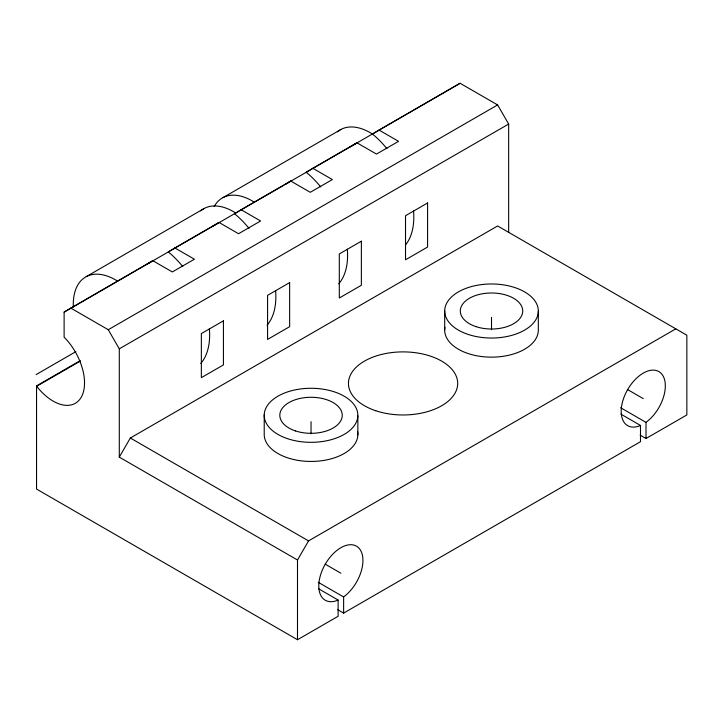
<?xml version="1.0" encoding="UTF-8"?>
<svg xmlns="http://www.w3.org/2000/svg" width="723" height="723" viewBox="0 0 723 723"><rect width="100%" height="100%" fill="white"/><g stroke="black" fill="none" stroke-linecap="round" stroke-linejoin="round"><path stroke-width="1.08" d="M318.563 588.748L338.111 600.036L338.111 616.276L297.496 639.728L297.496 560.009L119.295 457.126L130.33 438.011L497.614 225.965L686.85 335.219L686.85 414.939L646.019 438.509L640.153 435.129M297.496 560.009L308.531 540.894L675.815 328.848M337.768 609.706L343.624 613.095L343.624 596.954L345.956 595.056A31.216 18.021 -60 0 0 362.928 561.202L362.829 557.93A31.216 18.021 -60 0 0 340.551 547.898A31.216 18.021 -60 0 0 318.852 584.057A31.216 18.021 -60 0 0 337.352 600.388L338.111 600.036M646.019 438.509L646.019 422.377L648.35 420.479A31.216 18.021 -60 0 0 665.323 386.615L665.214 383.344A31.216 18.021 -60 0 0 642.937 373.312A31.216 18.021 -60 0 0 621.247 409.471A31.216 18.021 -60 0 0 639.738 425.802L640.497 425.449L640.497 441.699L343.624 613.095M80.108 360.732L36.539 385.892L37.153 386.886A44.483 25.685 60 0 0 81.184 397.307A44.483 25.685 60 0 0 65.341 338.4L64.121 337.207L64.121 312.092L152.806 260.687L172.318 271.956L194.397 259.214L174.876 247.944L168.251 251.975L170.791 254.017A74.135 42.802 60 0 1 182.765 266.552M152.806 260.687L146.182 264.717L284.13 185.07M212.399 226.489L219.024 222.458L238.536 233.728L260.605 220.985L241.093 209.715L234.469 213.746L236.999 215.788A74.135 42.802 60 0 1 248.983 228.323M320.723 186.905A74.135 42.802 60 0 0 308.739 174.37L306.209 172.327L312.824 168.296L332.345 179.566L310.275 192.309L290.754 181.039L285.079 184.501L460.108 83.272L497.614 104.925L508.658 124.049L508.658 232.336M350.348 146.841L356.972 142.811L376.484 154.08L398.563 141.337L379.042 130.068L372.426 134.098L374.957 136.141A74.135 42.802 60 0 1 386.932 148.676M86.272 276.638L204.284 208.432M222.955 197.641L340.967 129.435M174.876 247.944L219.024 222.458M241.093 209.715L290.754 181.039M312.824 168.296L356.972 142.811M379.042 130.068L460.108 83.272M64.121 312.092L145.206 265.278M70.746 308.061L108.26 329.724L497.614 104.925M36.15 374.586L75.861 351.64M36.692 386.254L80.262 361.102M119.295 457.126L119.295 348.838L508.658 124.049M627.618 389.589L643.253 398.617M620.605 407.709L646.019 422.377M620.949 414.162L640.497 425.449M130.33 438.011L308.531 540.894M325.233 564.166L340.867 573.194M318.219 582.286L343.624 596.954M297.496 639.728L36.539 489.064L36.539 385.892M108.26 329.724L119.295 348.838M538.328 311.252A46.823 27.031 0 0 1 467.736 334.288A46.823 27.031 0 0 1 468.468 287.474A46.823 27.031 0 0 1 538.328 311.252L538.328 330.366A46.823 27.031 0 0 1 488.784 357.108A46.823 27.031 0 0 1 444.961 327.221M491.513 317.379L491.513 329.733M444.69 310.754L444.69 329.869M357.849 415.842A46.823 27.031 0 0 1 286.814 438.427A46.823 27.031 0 0 1 288.45 391.622A46.823 27.031 0 0 1 357.849 415.842L357.849 434.957M311.035 421.672L311.035 433.782M264.22 414.749L264.22 433.863A46.823 27.031 0 0 0 313.158 461.419A46.823 27.031 0 0 0 357.569 431.423M214.171 206.561A59.738 34.514 60 0 1 254.406 202.223M337.379 131.875A59.738 34.514 60 0 1 372.426 134.017M73.357 306.968A59.738 34.514 60 0 1 117.722 281.22M200.696 210.872A59.738 34.514 60 0 1 235.743 213.014M275.608 290.61A74.135 42.802 60 0 1 267.022 325.214M209.39 328.838A74.135 42.802 60 0 1 200.804 363.443M413.556 210.962A74.135 42.802 60 0 1 405.603 244.826M347.338 249.191A74.135 42.802 60 0 1 338.753 283.805M223.425 320.84L201.356 333.583L201.356 377.659L223.425 364.916L223.425 320.84M289.643 282.612L267.573 295.355L267.573 339.421L289.643 326.679L289.643 282.612M361.373 241.202L339.304 253.945L339.304 298.012L361.373 285.269L361.373 241.202M427.591 202.973L405.522 215.716L405.522 259.783L427.591 247.04L427.591 202.973M475.906 326.606A31.216 18.021 0 0 0 522.729 311.007A31.216 18.021 0 0 0 475.906 295.4A31.216 18.021 0 0 0 475.906 326.606M295.427 430.908A31.216 18.021 0 0 0 342.25 415.3A31.216 18.021 0 0 0 295.427 399.692A31.216 18.021 0 0 0 295.427 430.908M375.761 410.745A54.623 31.541 0 0 0 457.695 383.425A54.623 31.541 0 0 0 375.761 356.114A54.623 31.541 0 0 0 375.761 410.745"/></g></svg>
